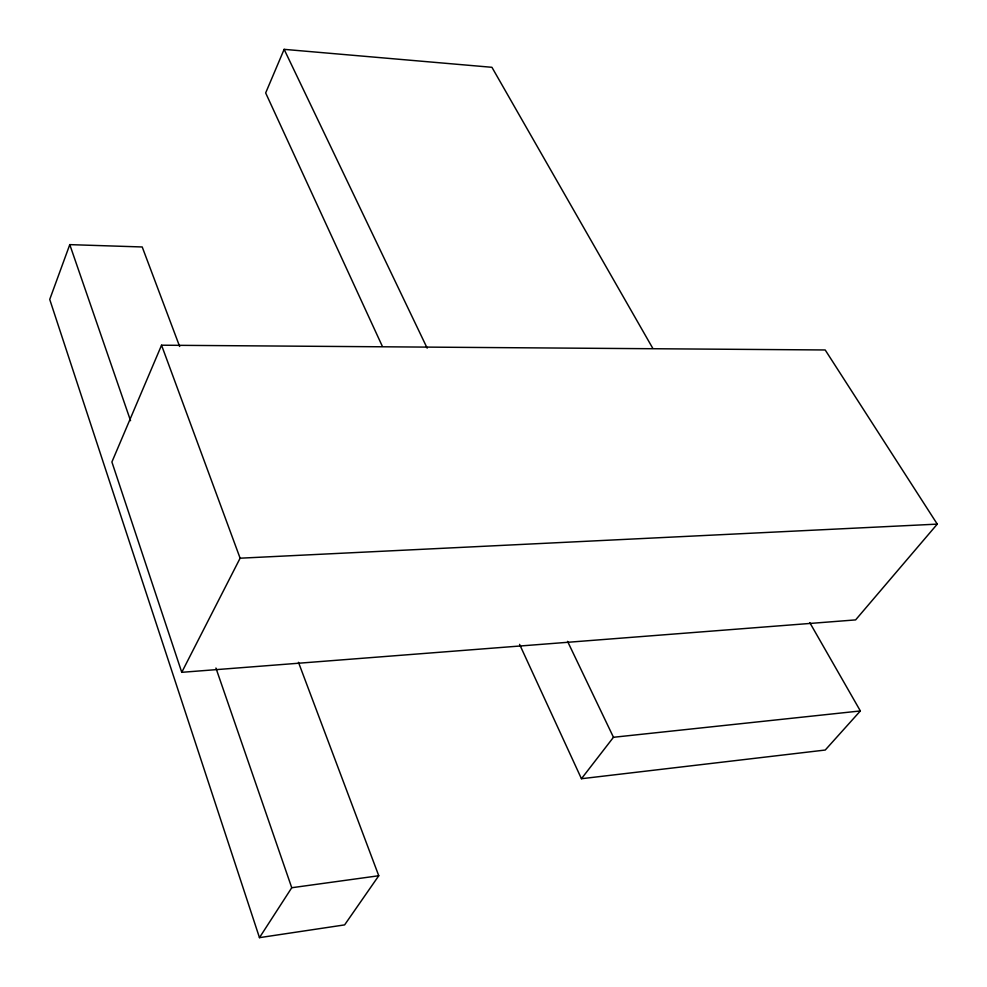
<?xml version="1.0" encoding="UTF-8"?>
<svg xmlns="http://www.w3.org/2000/svg" width="987" height="987" viewBox="0 0 987 987"><rect width="100%" height="100%" fill="white"/><g stroke="black" fill="none" stroke-linecap="round" stroke-linejoin="round"><path stroke-width="1.48" d="M179.646 346.486L142.214 246.972L69.781 244.628L49.732 299.431L259.47 937.65L344.611 924.893L378.761 875.753L298.469 662.314M652.777 348.312L491.933 67.301L284.133 49.35L265.663 92.938L382.314 346.252M161.547 345.203L111.901 461.99L181.756 672.32L855.618 619.898L937.268 524.122L825.194 349.966L161.547 345.203L240.112 558.198L181.756 672.32M259.47 937.65L291.745 887.732L378.761 875.753M519.581 644.363L581.442 778.718L613.47 737.277L860.356 710.948L809.796 622.637M860.356 710.948L825.243 750.034L581.442 778.718M240.112 558.198L937.268 524.122M284.133 49.35L427.174 348.152M567.562 641.377L613.47 737.277M69.781 244.628L130.543 420.684M215.919 668.026L291.745 887.732"/></g></svg>
